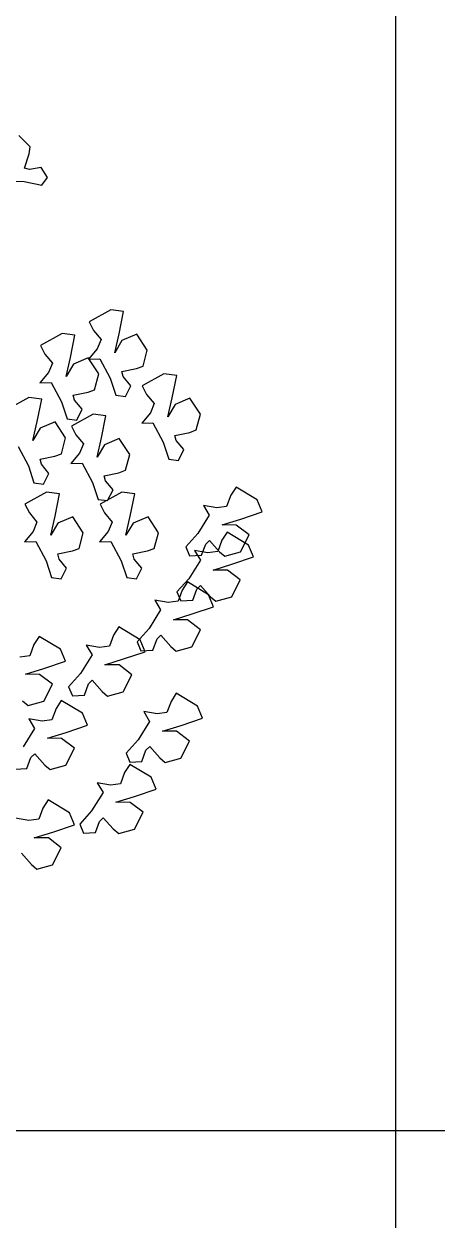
# Model space of a CAD drawing. Header units: inches. Extents: x 7658 to 73799, y 48 to 40262.
# Drawn here: x 31653 to 32364, y 7623 to 9680 of the extents above; entities that cross this region are included whole.
import ezdxf

# ---------------------------------------------------------------- set-up
doc = ezdxf.new("R2010")
doc.units = ezdxf.units.IN
doc.layers.add('www.cad-blocks.net', color=7, linetype='Continuous')

# ---------------------------------------------------------------- blocks, each defined once
blk = doc.blocks.new('A$C516926BB')
for p, q in [((20.9051, 38.5194), (20.9051, 0)), ((0, 7.0831), (60.3118, 7.0831))]:
    blk.add_line(p, q)
blk = doc.blocks.new('A$C6903679C')
for p, q in [((1.1261, 1.4152), (1.1062, 1.4349)), ((1.1159, 1.3787), (1.1241, 1.4033)), ((1.1241, 1.4033), (1.1261, 1.4152)), ((1.1246, 1.3763), (1.1159, 1.3787)), ((1.1447, 1.3798), (1.1246, 1.3763)), ((1.1559, 1.3624), (1.1447, 1.3798)), ((1.1459, 1.3492), (1.1559, 1.3624)), ((1.0783, 1.3567), (1.1158, 1.3555)), ((1.1158, 1.3555), (1.1459, 1.3492)), ((1.2646, 1.1351), (1.2272, 1.1145)), ((1.2866, 1.1323), (1.2646, 1.1351)), ((1.2789, 1.094), (1.2866, 1.1323)), ((1.2272, 1.1145), (1.2347, 1.0996)), ((1.1809, 1.0944), (1.1436, 1.0738)), ((1.203, 1.0916), (1.1809, 1.0944)), ((1.1953, 1.0533), (1.203, 1.0916)), ((1.2347, 1.0996), (1.2478, 1.0839)), ((1.2715, 1.0613), (1.2789, 1.094)), ((1.3095, 1.093), (1.2838, 1.0822)), ((1.3274, 1.0655), (1.3095, 1.093)), ((1.1436, 1.0738), (1.1511, 1.0589)), ((1.2478, 1.0839), (1.2413, 1.068)), ((1.2838, 1.0822), (1.2715, 1.0613)), ((1.1511, 1.0589), (1.1641, 1.0433)), ((1.1879, 1.0206), (1.1953, 1.0533)), ((1.2259, 1.0523), (1.2002, 1.0416)), ((1.2438, 1.0248), (1.2259, 1.0523)), ((1.2413, 1.068), (1.2264, 1.0502)), ((1.2264, 1.0502), (1.2458, 1.0506)), ((1.2458, 1.0506), (1.2635, 1.0175)), ((1.3204, 1.0384), (1.3274, 1.0655)), ((1.1641, 1.0433), (1.1577, 1.0273)), ((1.2002, 1.0416), (1.1879, 1.0206)), ((1.2837, 1.029), (1.309, 1.0342)), ((1.2859, 1.0203), (1.2837, 1.029)), ((1.309, 1.0342), (1.3204, 1.0384)), ((1.1577, 1.0273), (1.1428, 1.0095)), ((1.1428, 1.0095), (1.1622, 1.0099)), ((1.1622, 1.0099), (1.1799, 0.9768)), ((1.2367, 0.9977), (1.2438, 1.0248)), ((1.2635, 1.0175), (1.2731, 0.9883)), ((1.299, 1.0046), (1.2859, 1.0203)), ((1.3558, 1.0251), (1.3185, 1.0045)), ((1.3779, 1.0223), (1.3558, 1.0251)), ((1.3702, 0.984), (1.3779, 1.0223)), ((1.2, 0.9883), (1.2254, 0.9935)), ((1.2023, 0.9796), (1.2, 0.9883)), ((1.2254, 0.9935), (1.2367, 0.9977)), ((1.2731, 0.9883), (1.2896, 0.9862)), ((1.2896, 0.9862), (1.299, 1.0046)), ((1.3185, 1.0045), (1.326, 0.9896)), ((1.326, 0.9896), (1.339, 0.974)), ((1.1239, 0.9843), (1.0865, 0.9638)), ((1.1459, 0.9816), (1.1239, 0.9843)), ((1.1382, 0.9432), (1.1459, 0.9816)), ((1.1799, 0.9768), (1.1895, 0.9476)), ((1.2154, 0.964), (1.2023, 0.9796)), ((1.339, 0.974), (1.3326, 0.958)), ((1.3628, 0.9513), (1.3702, 0.984)), ((1.3751, 0.9723), (1.3628, 0.9513)), ((1.4008, 0.983), (1.3751, 0.9723)), ((1.4187, 0.9555), (1.4008, 0.983)), ((1.1895, 0.9476), (1.206, 0.9455)), ((1.2342, 0.9558), (1.1968, 0.9352)), ((1.206, 0.9455), (1.2154, 0.964)), ((1.2563, 0.953), (1.2342, 0.9558)), ((1.2486, 0.9147), (1.2563, 0.953)), ((1.3326, 0.958), (1.3177, 0.9402)), ((1.4116, 0.9285), (1.4187, 0.9555)), ((1.1308, 0.9105), (1.1382, 0.9432)), ((1.1431, 0.9315), (1.1308, 0.9105)), ((1.1689, 0.9422), (1.1431, 0.9315)), ((1.1867, 0.9148), (1.1689, 0.9422)), ((1.1968, 0.9352), (1.2043, 0.9203)), ((1.3177, 0.9402), (1.3371, 0.9406)), ((1.3371, 0.9406), (1.3548, 0.9075)), ((1.4003, 0.9242), (1.4116, 0.9285)), ((1.1797, 0.8877), (1.1867, 0.9148)), ((1.2043, 0.9203), (1.2174, 0.9047)), ((1.2412, 0.882), (1.2486, 0.9147)), ((1.2792, 0.9137), (1.2535, 0.903)), ((1.2971, 0.8862), (1.2792, 0.9137)), ((1.3548, 0.9075), (1.3644, 0.8783)), ((1.3749, 0.919), (1.4003, 0.9242)), ((1.3772, 0.9103), (1.3749, 0.919)), ((1.3903, 0.8947), (1.3772, 0.9103)), ((1.1051, 0.8998), (1.1228, 0.8667)), ((1.1683, 0.8835), (1.1797, 0.8877)), ((1.2109, 0.8887), (1.196, 0.8709)), ((1.2174, 0.9047), (1.2109, 0.8887)), ((1.2535, 0.903), (1.2412, 0.882)), ((1.29, 0.8592), (1.2971, 0.8862)), ((1.3809, 0.8762), (1.3903, 0.8947)), ((1.1228, 0.8667), (1.1324, 0.8375)), ((1.143, 0.8783), (1.1683, 0.8835)), ((1.1452, 0.8696), (1.143, 0.8783)), ((1.1583, 0.8539), (1.1452, 0.8696)), ((1.196, 0.8709), (1.2154, 0.8713)), ((1.2154, 0.8713), (1.2331, 0.8382)), ((1.3644, 0.8783), (1.3809, 0.8762)), ((1.1489, 0.8355), (1.1583, 0.8539)), ((1.2533, 0.8498), (1.2786, 0.8549)), ((1.2555, 0.841), (1.2533, 0.8498)), ((1.2786, 0.8549), (1.29, 0.8592)), ((1.1324, 0.8375), (1.1489, 0.8355)), ((1.2331, 0.8382), (1.2427, 0.809)), ((1.2686, 0.8254), (1.2555, 0.841)), ((1.2592, 0.807), (1.2686, 0.8254)), ((1.48, 0.8302), (1.4708, 0.8162)), ((1.5165, 0.8081), (1.48, 0.8302)), ((1.1543, 0.8213), (1.1169, 0.8008)), ((1.1764, 0.8186), (1.1543, 0.8213)), ((1.1687, 0.7802), (1.1764, 0.8186)), ((1.2427, 0.809), (1.2592, 0.807)), ((1.2836, 0.8213), (1.2462, 0.8008)), ((1.3057, 0.8186), (1.2836, 0.8213)), ((1.298, 0.7802), (1.3057, 0.8186)), ((1.4708, 0.8162), (1.4638, 0.7971)), ((1.5251, 0.7876), (1.5165, 0.8081)), ((1.1169, 0.8008), (1.1245, 0.7859)), ((1.1245, 0.7859), (1.1375, 0.7702)), ((1.2462, 0.8008), (1.2537, 0.7859)), ((1.2537, 0.7859), (1.2668, 0.7702)), ((1.4339, 0.782), (1.4141, 0.7502)), ((1.4238, 0.7987), (1.4339, 0.782)), ((1.4467, 0.7947), (1.4238, 0.7987)), ((1.4638, 0.7971), (1.4467, 0.7947)), ((1.4881, 0.7751), (1.5251, 0.7876)), ((1.1375, 0.7702), (1.1311, 0.7542)), ((1.1613, 0.7475), (1.1687, 0.7802)), ((1.1736, 0.7685), (1.1613, 0.7475)), ((1.1993, 0.7792), (1.1736, 0.7685)), ((1.2172, 0.7518), (1.1993, 0.7792)), ((1.2668, 0.7702), (1.2603, 0.7542)), ((1.2906, 0.7475), (1.298, 0.7802)), ((1.3029, 0.7685), (1.2906, 0.7475)), ((1.3286, 0.7792), (1.3029, 0.7685)), ((1.3465, 0.7518), (1.3286, 0.7792)), ((1.456, 0.7651), (1.4881, 0.7751)), ((1.4803, 0.765), (1.456, 0.7651)), ((1.5025, 0.7481), (1.4803, 0.765)), ((1.1311, 0.7542), (1.1161, 0.7364)), ((1.2101, 0.7247), (1.2172, 0.7518)), ((1.2603, 0.7542), (1.2454, 0.7364)), ((1.3394, 0.7247), (1.3465, 0.7518)), ((1.4141, 0.7502), (1.3936, 0.7273)), ((1.4648, 0.7527), (1.4556, 0.7388)), ((1.5013, 0.7307), (1.4648, 0.7527)), ((1.4877, 0.7188), (1.5025, 0.7481)), ((1.1161, 0.7364), (1.1356, 0.7368)), ((1.1356, 0.7368), (1.1533, 0.7037)), ((1.1734, 0.7153), (1.1988, 0.7205)), ((1.1988, 0.7205), (1.2101, 0.7247)), ((1.2454, 0.7364), (1.2648, 0.7368)), ((1.2648, 0.7368), (1.2825, 0.7037)), ((1.3027, 0.7153), (1.328, 0.7205)), ((1.328, 0.7205), (1.3394, 0.7247)), ((1.3936, 0.7273), (1.4001, 0.712)), ((1.4087, 0.7213), (1.4187, 0.7046)), ((1.4315, 0.7172), (1.4087, 0.7213)), ((1.4207, 0.7131), (1.4278, 0.7322)), ((1.4278, 0.7322), (1.4342, 0.7385)), ((1.4342, 0.7385), (1.4513, 0.7191)), ((1.4556, 0.7388), (1.4486, 0.7196)), ((1.5099, 0.7101), (1.5013, 0.7307)), ((1.1533, 0.7037), (1.1628, 0.6746)), ((1.1757, 0.7066), (1.1734, 0.7153)), ((1.1887, 0.6909), (1.1757, 0.7066)), ((1.2825, 0.7037), (1.2921, 0.6746)), ((1.3049, 0.7066), (1.3027, 0.7153)), ((1.318, 0.6909), (1.3049, 0.7066)), ((1.4187, 0.7046), (1.3989, 0.6727)), ((1.4001, 0.712), (1.4207, 0.7131)), ((1.4486, 0.7196), (1.4315, 0.7172)), ((1.4513, 0.7191), (1.4607, 0.7114)), ((1.4607, 0.7114), (1.4877, 0.7188)), ((1.4729, 0.6977), (1.5099, 0.7101)), ((1.1793, 0.6725), (1.1887, 0.6909)), ((1.3086, 0.6725), (1.318, 0.6909)), ((1.4409, 0.6877), (1.4729, 0.6977)), ((1.4652, 0.6875), (1.4409, 0.6877)), ((1.4873, 0.6706), (1.4652, 0.6875)), ((1.1628, 0.6746), (1.1793, 0.6725)), ((1.2921, 0.6746), (1.3086, 0.6725)), ((1.3989, 0.6727), (1.3784, 0.6499)), ((1.3963, 0.6672), (1.3872, 0.6532)), ((1.4329, 0.6451), (1.3963, 0.6672)), ((1.4126, 0.6548), (1.419, 0.6611)), ((1.419, 0.6611), (1.4361, 0.6417)), ((1.4725, 0.6414), (1.4873, 0.6706)), ((1.3784, 0.6499), (1.3849, 0.6346)), ((1.3872, 0.6532), (1.3802, 0.6341)), ((1.4055, 0.6356), (1.4126, 0.6548)), ((1.4415, 0.6246), (1.4329, 0.6451)), ((1.4361, 0.6417), (1.4455, 0.634)), ((1.4455, 0.634), (1.4725, 0.6414)), ((1.3503, 0.619), (1.3305, 0.5872)), ((1.3402, 0.6357), (1.3503, 0.619)), ((1.3631, 0.6317), (1.3402, 0.6357)), ((1.3802, 0.6341), (1.3631, 0.6317)), ((1.3849, 0.6346), (1.4055, 0.6356)), ((1.4045, 0.6121), (1.4415, 0.6246)), ((1.3724, 0.6021), (1.4045, 0.6121)), ((1.3967, 0.602), (1.3724, 0.6021)), ((1.4189, 0.5851), (1.3967, 0.602)), ((1.2784, 0.5898), (1.2693, 0.5758)), ((1.3149, 0.5677), (1.2784, 0.5898)), ((1.3305, 0.5872), (1.31, 0.5643)), ((1.404, 0.5558), (1.4189, 0.5851)), ((1.1324, 0.5595), (1.1254, 0.5404)), ((1.1416, 0.5735), (1.1324, 0.5595)), ((1.1781, 0.5514), (1.1416, 0.5735)), ((1.2223, 0.5583), (1.2324, 0.5416)), ((1.2452, 0.5542), (1.2223, 0.5583)), ((1.2623, 0.5566), (1.2452, 0.5542)), ((1.2693, 0.5758), (1.2623, 0.5566)), ((1.31, 0.5643), (1.3164, 0.549)), ((1.3236, 0.5471), (1.3149, 0.5677)), ((1.3371, 0.5501), (1.3441, 0.5692)), ((1.3441, 0.5692), (1.3506, 0.5755)), ((1.3506, 0.5755), (1.3677, 0.5562)), ((1.3677, 0.5562), (1.377, 0.5484)), ((1.377, 0.5484), (1.404, 0.5558)), ((1.1254, 0.5404), (1.1083, 0.538)), ((1.1867, 0.5309), (1.1781, 0.5514)), ((1.2324, 0.5416), (1.2126, 0.5098)), ((1.2865, 0.5347), (1.3236, 0.5471)), ((1.3164, 0.549), (1.3371, 0.5501)), ((1.1177, 0.5084), (1.1497, 0.5184)), ((1.1497, 0.5184), (1.1867, 0.5309)), ((1.2545, 0.5247), (1.2865, 0.5347)), ((1.2788, 0.5245), (1.2545, 0.5247)), ((1.301, 0.5076), (1.2788, 0.5245)), ((1.142, 0.5083), (1.1177, 0.5084)), ((1.1641, 0.4914), (1.142, 0.5083)), ((1.2126, 0.5098), (1.1921, 0.4869)), ((1.2262, 0.4918), (1.2326, 0.4981)), ((1.2326, 0.4981), (1.2498, 0.4787)), ((1.2861, 0.4784), (1.301, 0.5076)), ((1.1493, 0.4621), (1.1641, 0.4914)), ((1.1921, 0.4869), (1.1985, 0.4716)), ((1.2192, 0.4726), (1.2262, 0.4918)), ((1.2498, 0.4787), (1.2591, 0.471)), ((1.2591, 0.471), (1.2861, 0.4784)), ((1.3773, 0.4757), (1.3682, 0.4617)), ((1.4138, 0.4536), (1.3773, 0.4757)), ((1.1129, 0.4625), (1.1223, 0.4547)), ((1.1223, 0.4547), (1.1493, 0.4621)), ((1.1795, 0.4634), (1.1704, 0.4494)), ((1.2161, 0.4413), (1.1795, 0.4634)), ((1.1985, 0.4716), (1.2192, 0.4726)), ((1.3682, 0.4617), (1.3611, 0.4426)), ((1.4225, 0.4331), (1.4138, 0.4536)), ((1.1234, 0.4319), (1.1335, 0.4153)), ((1.1463, 0.4279), (1.1234, 0.4319)), ((1.1704, 0.4494), (1.1634, 0.4303)), ((1.2247, 0.4208), (1.2161, 0.4413)), ((1.3212, 0.4442), (1.3313, 0.4275)), ((1.3441, 0.4402), (1.3212, 0.4442)), ((1.3611, 0.4426), (1.3441, 0.4402)), ((1.3854, 0.4206), (1.4225, 0.4331)), ((1.1335, 0.4153), (1.1137, 0.3834)), ((1.1634, 0.4303), (1.1463, 0.4279)), ((1.1877, 0.4083), (1.2247, 0.4208)), ((1.3313, 0.4275), (1.3115, 0.3957)), ((1.3534, 0.4106), (1.3854, 0.4206)), ((1.1556, 0.3984), (1.1877, 0.4083)), ((1.1799, 0.3982), (1.1556, 0.3984)), ((1.2021, 0.3813), (1.1799, 0.3982)), ((1.3115, 0.3957), (1.291, 0.3728)), ((1.3777, 0.4105), (1.3534, 0.4106)), ((1.3999, 0.3936), (1.3777, 0.4105)), ((1.385, 0.3643), (1.3999, 0.3936)), ((1.1273, 0.3654), (1.1338, 0.3718)), ((1.1338, 0.3718), (1.1509, 0.3524)), ((1.1873, 0.3521), (1.2021, 0.3813)), ((1.291, 0.3728), (1.2974, 0.3575)), ((1.3181, 0.3586), (1.3251, 0.3777)), ((1.3251, 0.3777), (1.3315, 0.384)), ((1.3315, 0.384), (1.3487, 0.3646)), ((1.1203, 0.3463), (1.1273, 0.3654)), ((1.1509, 0.3524), (1.1603, 0.3447)), ((1.1603, 0.3447), (1.1873, 0.3521)), ((1.2975, 0.3534), (1.2883, 0.3395)), ((1.2974, 0.3575), (1.3181, 0.3586)), ((1.334, 0.3314), (1.2975, 0.3534)), ((1.3487, 0.3646), (1.358, 0.3569)), ((1.358, 0.3569), (1.385, 0.3643)), ((1.0997, 0.3452), (1.1203, 0.3463)), ((1.2883, 0.3395), (1.2813, 0.3203)), ((1.3426, 0.3108), (1.334, 0.3314)), ((1.2413, 0.322), (1.2514, 0.3053)), ((1.2642, 0.3179), (1.2413, 0.322)), ((1.2813, 0.3203), (1.2642, 0.3179)), ((1.3056, 0.2984), (1.3426, 0.3108)), ((1.1568, 0.2923), (1.1476, 0.2783)), ((1.1933, 0.2702), (1.1568, 0.2923)), ((1.2514, 0.3053), (1.2316, 0.2734)), ((1.2735, 0.2884), (1.3056, 0.2984)), ((1.2978, 0.2882), (1.2735, 0.2884)), ((1.32, 0.2713), (1.2978, 0.2882)), ((1.1476, 0.2783), (1.1406, 0.2592)), ((1.2019, 0.2497), (1.1933, 0.2702)), ((1.2316, 0.2734), (1.2111, 0.2506)), ((1.3052, 0.2421), (1.32, 0.2713)), ((1.1235, 0.2568), (1.1007, 0.2608)), ((1.1406, 0.2592), (1.1235, 0.2568)), ((1.1649, 0.2372), (1.2019, 0.2497)), ((1.2111, 0.2506), (1.2176, 0.2353)), ((1.2382, 0.2363), (1.2453, 0.2555)), ((1.2453, 0.2555), (1.2517, 0.2618)), ((1.2517, 0.2618), (1.2688, 0.2424)), ((1.1329, 0.2273), (1.1649, 0.2372)), ((1.1572, 0.2271), (1.1329, 0.2273)), ((1.1793, 0.2102), (1.1572, 0.2271)), ((1.2176, 0.2353), (1.2382, 0.2363)), ((1.2688, 0.2424), (1.2782, 0.2347)), ((1.2782, 0.2347), (1.3052, 0.2421)), ((1.1645, 0.181), (1.1793, 0.2102)), ((1.111, 0.2006), (1.1281, 0.1813)), ((1.1281, 0.1813), (1.1375, 0.1735)), ((1.1375, 0.1735), (1.1645, 0.181))]:
    blk.add_line(p, q)

msp = doc.modelspace()

# ---------------------------------------------------------------- block references
at = {"xscale": 1000, "yscale": 1000, "zscale": 1000}
msp.add_blockref('A$C6903679C', (30537.8, 8053.3), dxfattribs=at)
at = {"layer": 'www.cad-blocks.net', "color": 155, "true_color": 0x546d8e, "xscale": 1000, "yscale": 1000, "zscale": 1000}
msp.add_blockref('A$C516926BB', (11386.7, 694.4), dxfattribs=at)

doc.saveas('drawing.dxf')
